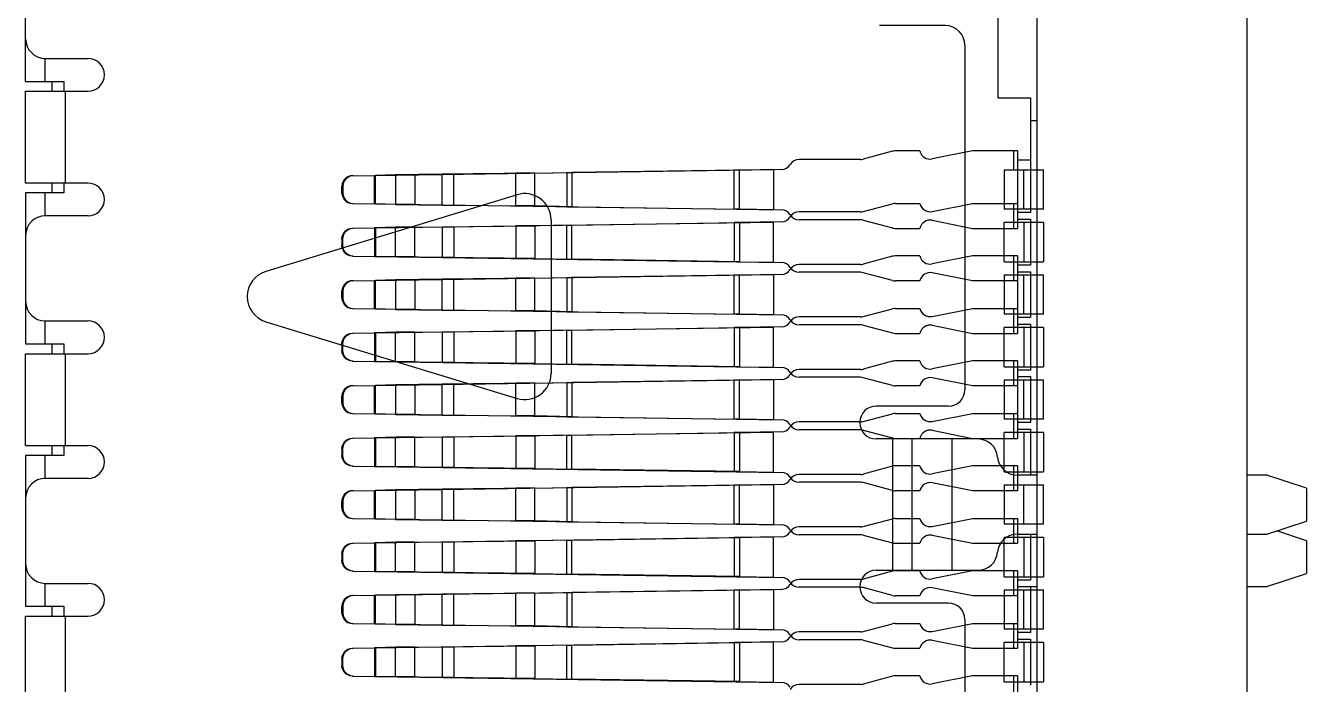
# Model space of a CAD drawing. Header units: millimetres. Extents: x 0 to 841, y 0 to 594.
# Drawn here: x 467.44 to 477.19, y 352.16 to 357.18 of the extents above; entities that cross this region are included whole.
import ezdxf

# ---------------------------------------------------------------- set-up
doc = ezdxf.new("R2010")
doc.units = ezdxf.units.MM
doc.header["$LTSCALE"] = 46.255
for name, color, linetype in [('ASSEM_MEM', 7, 'CONTINUOUS'), ('CONTACT-20-41021-30-TM981_4', 7, 'CONTINUOUS'), ('CONTACT-20-41021-30-TM981_4_1', 7, 'CONTINUOUS'), ('CONTACT-20-41021-30-TM981_4_10', 7, 'CONTINUOUS'), ('CONTACT-20-41021-30-TM981_4_11', 7, 'CONTINUOUS'), ('CONTACT-20-41021-30-TM981_4_12', 7, 'CONTINUOUS'), ('CONTACT-20-41021-30-TM981_4_13', 7, 'CONTINUOUS'), ('CONTACT-20-41021-30-TM981_4_14', 7, 'CONTINUOUS'), ('CONTACT-20-41021-30-TM981_4_15', 7, 'CONTINUOUS'), ('CONTACT-20-41021-30-TM981_4_2', 7, 'CONTINUOUS'), ('CONTACT-20-41021-30-TM981_4_3', 7, 'CONTINUOUS'), ('CONTACT-20-41021-30-TM981_4_4', 7, 'CONTINUOUS')]:
    doc.layers.add(name, color=color, linetype=linetype)

msp = doc.modelspace()

# ---------------------------------------------------------------- linework, layer by layer
at = {"layer": 'ASSEM_MEM', "color": 7, "linetype": 'CONTINUOUS'}
for p, q in [((475.144, 313.6403), (475.144, 483.6403)), ((476.744, 313.6403), (476.744, 483.6403)), ((467.444, 356.7553), (467.444, 358.6303)), ((474.844, 357.2803), (474.844, 356.6303)), ((474.444, 357.1803), (473.944, 357.1803)), ((474.594, 357.0303), (474.594, 354.4053)), ((467.594, 356.9303), (467.919, 356.9303)), ((467.594, 356.7553), (467.594, 356.9303)), ((467.444, 356.7553), (467.734, 356.7553)), ((467.644, 356.7553), (467.644, 356.6775)), ((467.734, 356.7553), (467.734, 356.6803)), ((467.444, 356.6803), (467.919, 356.6803)), ((467.444, 355.9803), (467.444, 356.6803)), ((467.744, 356.6803), (467.744, 355.9803)), ((474.844, 356.6303), (475.094, 356.6303)), ((475.094, 356.6303), (475.094, 355.7553)), ((475.144, 356.4553), (475.094, 356.4553)), ((475.094, 356.1553), (474.994, 356.1553)), ((474.994, 356.1553), (474.994, 355.7053)), ((467.919, 355.9803), (467.444, 355.9803)), ((467.644, 355.9831), (467.644, 355.9053)), ((467.734, 355.9803), (467.734, 355.9053)), ((467.734, 355.9053), (467.444, 355.9053)), ((467.444, 355.9053), (467.444, 354.7553)), ((467.594, 355.7303), (467.594, 355.9053)), ((471.1855, 355.8913), (469.273, 355.3066)), ((467.919, 355.7303), (467.594, 355.7303)), ((471.444, 355.7001), (471.444, 354.5306)), ((475.094, 355.7553), (474.994, 355.7553)), ((474.994, 355.7053), (475.094, 355.7053)), ((475.094, 355.7053), (475.094, 355.3553)), ((475.094, 355.3553), (474.994, 355.3553)), ((474.994, 355.3553), (474.994, 354.9053)), ((474.994, 355.3053), (475.094, 355.3053)), ((475.094, 355.3053), (475.094, 354.9553)), ((467.594, 354.9303), (467.919, 354.9303)), ((467.594, 354.7553), (467.594, 354.9303)), ((469.273, 354.9241), (471.1855, 354.3394)), ((475.094, 354.9553), (474.994, 354.9553)), ((474.994, 354.9053), (475.094, 354.9053)), ((475.094, 354.9053), (475.094, 354.5553)), ((467.444, 354.7553), (467.734, 354.7553)), ((467.644, 354.7553), (467.644, 354.6775)), ((467.734, 354.7553), (467.734, 354.6803)), ((467.444, 354.6803), (467.919, 354.6803)), ((467.444, 353.9803), (467.444, 354.6803)), ((467.744, 354.6803), (467.744, 353.9803)), ((475.094, 354.5553), (474.994, 354.5553)), ((474.994, 354.5553), (474.994, 354.1053)), ((474.994, 354.5053), (475.094, 354.5053)), ((475.094, 354.5053), (475.094, 354.1553)), ((474.469, 354.2803), (473.919, 354.2803)), ((475.094, 354.1553), (474.994, 354.1553)), ((474.694, 354.0303), (473.919, 354.0303)), ((474.044, 354.0303), (474.044, 353.0303)), ((474.194, 353.0303), (474.194, 354.0303)), ((474.494, 354.0303), (474.494, 353.0303)), ((474.994, 354.1053), (475.094, 354.1053)), ((475.094, 354.1053), (475.094, 353.7553)), ((467.444, 353.9803), (467.919, 353.9803)), ((467.644, 353.9831), (467.644, 353.9053)), ((467.734, 353.9803), (467.734, 353.9053)), ((467.734, 353.9053), (467.444, 353.9053)), ((467.444, 353.9053), (467.444, 352.7553)), ((467.594, 353.7303), (467.594, 353.9053)), ((467.919, 353.7303), (467.594, 353.7303)), ((475.144, 353.7553), (474.9929, 353.7553)), ((476.894, 353.7553), (476.744, 353.7553)), ((477.194, 353.6553), (476.894, 353.7553)), ((477.194, 353.6553), (477.194, 353.4053)), ((476.894, 353.3053), (477.194, 353.4053)), ((474.9929, 353.3053), (475.144, 353.3053)), ((475.094, 353.3053), (475.094, 352.9553)), ((476.744, 353.3053), (476.894, 353.3053)), ((477.194, 353.2553), (476.969, 353.3303)), ((477.194, 353.2553), (477.194, 353.0053)), ((473.919, 353.0303), (474.694, 353.0303)), ((475.094, 352.9553), (474.994, 352.9553)), ((474.994, 352.9553), (474.994, 352.5053)), ((476.894, 352.9053), (477.194, 353.0053)), ((467.594, 352.9303), (467.919, 352.9303)), ((467.594, 352.7553), (467.594, 352.9303)), ((474.994, 352.9053), (475.144, 352.9053)), ((475.094, 352.9053), (475.094, 352.5553)), ((476.744, 352.9053), (476.894, 352.9053)), ((467.444, 352.7553), (467.734, 352.7553)), ((467.644, 352.7553), (467.644, 352.6775)), ((467.734, 352.7553), (467.734, 352.6803)), ((474.469, 352.7803), (473.919, 352.7803)), ((467.444, 352.6803), (467.919, 352.6803)), ((467.444, 351.9803), (467.444, 352.6803)), ((467.744, 352.6803), (467.744, 351.9803)), ((474.594, 352.6553), (474.594, 352.0053)), ((475.094, 352.5553), (474.994, 352.5553)), ((474.994, 352.5053), (475.094, 352.5053)), ((475.094, 352.5053), (475.094, 352.1553))]:
    msp.add_line(p, q, dxfattribs=at)
for centre, radius, start, end in [((474.444, 357.0303), 0.15, 0, 90), ((467.594, 357.0803), 0.15, 180, 270), ((467.919, 356.8053), 0.125, 270, 90), ((467.919, 355.8553), 0.125, 270, 90), ((471.244, 355.7001), 0.2, 0, 107), ((467.594, 355.5803), 0.15, 90, 180), ((469.3315, 355.1153), 0.2, 107, 253), ((467.594, 355.0803), 0.15, 180, 270), ((467.919, 354.8053), 0.125, 270, 90), ((471.244, 354.5306), 0.2, 253, 360), ((474.469, 354.4053), 0.125, 270, 360), ((473.919, 354.1553), 0.125, 90, 270), ((474.694, 353.8803), 0.15, 4.78019, 90), ((467.919, 353.8553), 0.125, 270, 90), ((474.9929, 353.9053), 0.15, 184.78019, 270), ((467.594, 353.5803), 0.15, 90, 180), ((474.9929, 353.1553), 0.15, 90, 175.21981), ((474.694, 353.1803), 0.15, 270, 355.21981), ((467.594, 353.0803), 0.15, 180, 270), ((473.919, 352.9053), 0.125, 90, 270), ((467.919, 352.8053), 0.125, 270, 90), ((474.469, 352.6553), 0.125, 0, 90)]:
    msp.add_arc(centre, radius, start, end, dxfattribs=at)
at = {"layer": 'CONTACT-20-41021-30-TM981_4', "color": 7, "linetype": 'CONTINUOUS'}
for p, q in [((473.82, 355.7631), (474.0423, 355.8226)), ((474.063, 355.8253), (474.2525, 355.8253)), ((474.3463, 355.7641), (474.6525, 355.8253)), ((474.6525, 355.8253), (474.994, 355.8253)), ((474.964, 355.8253), (474.964, 355.6803)), ((474.994, 355.8253), (474.994, 355.6803)), ((469.9312, 355.6366), (473.1374, 355.6836)), ((473.1974, 355.6845), (472.8777, 355.6793)), ((473.1374, 355.377), (473.1374, 355.6836)), ((473.7993, 355.7603), (473.3323, 355.7603)), ((475.194, 355.6803), (474.894, 355.6803)), ((474.894, 355.3803), (474.894, 355.6803)), ((475.044, 355.6803), (475.044, 355.3803)), ((475.194, 355.6803), (475.194, 355.3803)), ((469.9312, 355.6366), (469.9382, 355.6366)), ((470.1075, 355.6391), (470.1005, 355.6391)), ((470.1005, 355.6391), (470.1005, 355.4216)), ((470.2605, 355.6436), (470.1075, 355.6391)), ((470.1075, 355.6391), (470.1075, 355.4216)), ((470.2605, 355.6436), (470.6144, 355.6479)), ((470.4066, 355.6436), (470.2605, 355.6436)), ((470.2605, 355.4171), (470.2605, 355.6436)), ((470.4066, 355.4171), (470.4066, 355.6436)), ((470.6144, 355.6479), (471.32, 355.6548)), ((470.6144, 355.6479), (470.7046, 355.6479)), ((470.6144, 355.6479), (470.6144, 355.4127)), ((470.7046, 355.6479), (470.7046, 355.4127)), ((471.32, 355.6548), (471.175, 355.6548)), ((471.175, 355.6548), (471.175, 355.4058)), ((471.6029, 355.6605), (471.32, 355.6548)), ((471.32, 355.6548), (471.32, 355.4058)), ((471.5639, 355.6605), (471.6029, 355.6605)), ((471.5639, 355.4001), (471.5639, 355.6605)), ((471.6029, 355.6605), (472.8777, 355.6793)), ((471.6029, 355.4001), (471.6029, 355.6605)), ((472.8777, 355.6793), (472.8388, 355.6793)), ((472.8388, 355.6793), (472.8388, 355.3814)), ((472.8777, 355.6793), (472.8777, 355.3814)), ((469.8594, 355.5566), (469.8525, 355.5566)), ((469.8525, 355.5566), (469.8525, 355.5041)), ((469.8525, 355.5041), (469.8594, 355.5041)), ((469.8594, 355.5041), (469.8594, 355.5566)), ((469.9382, 355.4241), (469.9312, 355.4241)), ((469.9312, 355.4241), (473.1974, 355.3761)), ((470.1005, 355.4216), (470.1075, 355.4216)), ((470.2605, 355.4171), (470.1075, 355.4216)), ((470.4066, 355.4171), (470.2605, 355.4171)), ((470.6144, 355.4127), (470.2605, 355.4171)), ((470.7046, 355.4127), (470.6144, 355.4127)), ((471.32, 355.4058), (470.6144, 355.4127)), ((471.32, 355.4058), (471.175, 355.4058)), ((471.32, 355.4058), (471.6029, 355.4001)), ((471.5639, 355.4001), (471.6029, 355.4001)), ((472.8777, 355.3814), (471.6029, 355.4001)), ((472.8777, 355.3814), (472.8388, 355.3814)), ((472.8777, 355.3814), (473.1374, 355.377)), ((473.7993, 355.3003), (473.3323, 355.3003)), ((474.0423, 355.2381), (473.82, 355.2976)), ((474.6524, 355.2353), (474.3463, 355.2966)), ((474.894, 355.3803), (475.194, 355.3803)), ((474.964, 355.3803), (474.964, 355.2353)), ((474.994, 355.3803), (474.994, 355.2353)), ((474.2525, 355.2353), (474.063, 355.2353)), ((474.994, 355.2353), (474.6524, 355.2353))]:
    msp.add_line(p, q, dxfattribs=at)
for points in [[(469.8525, 355.5566), (469.8544, 355.574), (469.8602, 355.5909), (469.8696, 355.6061), (469.8819, 355.6186), (469.8969, 355.6282), (469.9136, 355.6343), (469.9312, 355.6366)], [(469.8594, 355.5566), (469.8613, 355.574), (469.8671, 355.5909), (469.8765, 355.6061), (469.8888, 355.6186), (469.9038, 355.6282), (469.9205, 355.6343), (469.9382, 355.6366)], [(469.9312, 355.4241), (469.9138, 355.4263), (469.8971, 355.4323), (469.8821, 355.4419), (469.8697, 355.4544), (469.8603, 355.4696), (469.8544, 355.4864), (469.8525, 355.5041)], [(469.9382, 355.4241), (469.9208, 355.4263), (469.904, 355.4323), (469.889, 355.4419), (469.8767, 355.4544), (469.8672, 355.4696), (469.8614, 355.4864), (469.8594, 355.5041)]]:
    msp.add_lwpolyline(points, dxfattribs=at)
for centre, start, end in [((474.063, 355.7453), 90, 105), ((474.3306, 355.8425), 192.42265, 281.30993), ((473.1963, 355.7645), 270.84121, 328.25208), ((473.3323, 355.6803), 90, 148.25208), ((473.7993, 355.8403), 270, 285), ((473.1963, 355.2961), 31.74792, 89.15879), ((473.3323, 355.3803), 211.74792, 270), ((473.7993, 355.2203), 75, 90), ((474.3306, 355.2181), 78.69007, 167.56882), ((474.063, 355.3153), 255, 270)]:
    msp.add_arc(centre, 0.08, start, end, dxfattribs=at)
at = {"layer": 'CONTACT-20-41021-30-TM981_4_1', "color": 7, "linetype": 'CONTINUOUS'}
for p, q in [((473.82, 354.9631), (474.0423, 355.0226)), ((474.063, 355.0253), (474.2525, 355.0253)), ((474.3463, 354.9641), (474.6525, 355.0253)), ((474.6525, 355.0253), (474.994, 355.0253)), ((474.964, 355.0253), (474.964, 354.8803)), ((474.994, 355.0253), (474.994, 354.8803)), ((473.7993, 354.9603), (473.3323, 354.9603)), ((469.9312, 354.8366), (473.1374, 354.8836)), ((469.9312, 354.8366), (469.9382, 354.8366)), ((470.1075, 354.8391), (470.1005, 354.8391)), ((470.1005, 354.8391), (470.1005, 354.6216)), ((470.2605, 354.8436), (470.1075, 354.8391)), ((470.1075, 354.8391), (470.1075, 354.6216)), ((470.2605, 354.8436), (470.6144, 354.8479)), ((470.4066, 354.8436), (470.2605, 354.8436)), ((470.2605, 354.6171), (470.2605, 354.8436)), ((470.4066, 354.6171), (470.4066, 354.8436)), ((470.6144, 354.8479), (471.32, 354.8548)), ((470.6144, 354.8479), (470.7046, 354.8479)), ((470.6144, 354.8479), (470.6144, 354.6127)), ((470.7046, 354.8479), (470.7046, 354.6127)), ((471.32, 354.8548), (471.175, 354.8548)), ((471.175, 354.8548), (471.175, 354.6058)), ((471.6029, 354.8605), (471.32, 354.8548)), ((471.32, 354.8548), (471.32, 354.6058)), ((471.5639, 354.8605), (471.6029, 354.8605)), ((471.5639, 354.6001), (471.5639, 354.8605)), ((471.6029, 354.8605), (472.8777, 354.8793)), ((471.6029, 354.6001), (471.6029, 354.8605)), ((472.8777, 354.8793), (472.8388, 354.8793)), ((472.8388, 354.8793), (472.8388, 354.5814)), ((473.1974, 354.8845), (472.8777, 354.8793)), ((472.8777, 354.8793), (472.8777, 354.5814)), ((473.1374, 354.577), (473.1374, 354.8836)), ((475.194, 354.8803), (474.894, 354.8803)), ((474.894, 354.5803), (474.894, 354.8803)), ((475.044, 354.8803), (475.044, 354.5803)), ((475.194, 354.8803), (475.194, 354.5803)), ((469.8594, 354.7566), (469.8525, 354.7566)), ((469.8525, 354.7566), (469.8525, 354.7041)), ((469.8594, 354.7041), (469.8594, 354.7566)), ((469.8525, 354.7041), (469.8594, 354.7041)), ((469.9382, 354.6241), (469.9312, 354.6241)), ((469.9312, 354.6241), (473.1974, 354.5761)), ((470.1005, 354.6216), (470.1075, 354.6216)), ((470.2605, 354.6171), (470.1075, 354.6216)), ((470.4066, 354.6171), (470.2605, 354.6171)), ((470.6144, 354.6127), (470.2605, 354.6171)), ((470.7046, 354.6127), (470.6144, 354.6127)), ((471.32, 354.6058), (470.6144, 354.6127)), ((471.32, 354.6058), (471.175, 354.6058)), ((471.32, 354.6058), (471.6029, 354.6001)), ((471.5639, 354.6001), (471.6029, 354.6001)), ((472.8777, 354.5814), (471.6029, 354.6001)), ((472.8777, 354.5814), (472.8388, 354.5814)), ((472.8777, 354.5814), (473.1374, 354.577)), ((474.894, 354.5803), (475.194, 354.5803)), ((474.964, 354.5803), (474.964, 354.4353)), ((474.994, 354.5803), (474.994, 354.4353)), ((473.7993, 354.5003), (473.3323, 354.5003)), ((474.0423, 354.4381), (473.82, 354.4976)), ((474.2525, 354.4353), (474.063, 354.4353)), ((474.6524, 354.4353), (474.3463, 354.4966)), ((474.994, 354.4353), (474.6524, 354.4353))]:
    msp.add_line(p, q, dxfattribs=at)
for points in [[(469.8525, 354.7566), (469.8544, 354.774), (469.8602, 354.7909), (469.8696, 354.8061), (469.8819, 354.8186), (469.8969, 354.8282), (469.9136, 354.8343), (469.9312, 354.8366)], [(469.8594, 354.7566), (469.8613, 354.774), (469.8671, 354.7909), (469.8765, 354.8061), (469.8888, 354.8186), (469.9038, 354.8282), (469.9205, 354.8343), (469.9382, 354.8366)], [(469.9312, 354.6241), (469.9138, 354.6263), (469.8971, 354.6323), (469.8821, 354.6419), (469.8697, 354.6544), (469.8603, 354.6696), (469.8544, 354.6864), (469.8525, 354.7041)], [(469.9382, 354.6241), (469.9208, 354.6263), (469.904, 354.6323), (469.889, 354.6419), (469.8767, 354.6544), (469.8672, 354.6696), (469.8614, 354.6864), (469.8594, 354.7041)]]:
    msp.add_lwpolyline(points, dxfattribs=at)
for centre, start, end in [((474.063, 354.9453), 90, 105), ((474.3306, 355.0425), 192.42265, 281.30993), ((473.1963, 354.9645), 270.84121, 328.25208), ((473.3323, 354.8803), 90, 148.25208), ((473.7993, 355.0403), 270, 285), ((473.1963, 354.4961), 31.74792, 89.15879), ((473.3323, 354.5803), 211.74792, 270), ((473.7993, 354.4203), 75, 90), ((474.063, 354.5153), 255, 270), ((474.3306, 354.4181), 78.69007, 167.56882)]:
    msp.add_arc(centre, 0.08, start, end, dxfattribs=at)
at = {"layer": 'CONTACT-20-41021-30-TM981_4_10', "color": 7, "linetype": 'CONTINUOUS'}
for p, q in [((474.0423, 356.2226), (473.82, 356.1631)), ((474.2525, 356.2253), (474.063, 356.2253)), ((474.6524, 356.2253), (474.3463, 356.1641)), ((474.994, 356.2253), (474.6524, 356.2253)), ((474.964, 356.2253), (474.964, 356.0803)), ((474.994, 356.2253), (474.994, 356.0803)), ((469.9312, 356.0366), (473.1374, 356.0837)), ((472.8777, 356.0793), (471.6029, 356.0606)), ((472.8777, 356.0793), (472.8388, 356.0793)), ((472.8388, 355.7814), (472.8388, 356.0793)), ((473.1974, 356.0845), (472.8777, 356.0793)), ((472.8777, 355.7814), (472.8777, 356.0793)), ((473.1374, 356.0837), (473.1374, 355.777)), ((473.7993, 356.1603), (473.3323, 356.1603)), ((474.894, 356.0803), (475.194, 356.0803)), ((474.894, 356.0803), (474.894, 355.7803)), ((475.044, 355.7803), (475.044, 356.0803)), ((475.194, 355.7803), (475.194, 356.0803)), ((469.9382, 356.0366), (469.9312, 356.0366)), ((470.1005, 356.0391), (470.1075, 356.0391)), ((470.1005, 355.8216), (470.1005, 356.0391)), ((470.2605, 356.0436), (470.1075, 356.0391)), ((470.1075, 355.8216), (470.1075, 356.0391)), ((470.6144, 356.0479), (470.2605, 356.0436)), ((470.4066, 356.0436), (470.2605, 356.0436)), ((470.2605, 356.0436), (470.2605, 355.8171)), ((470.4066, 356.0436), (470.4066, 355.8171)), ((471.32, 356.0548), (470.6144, 356.0479)), ((470.7046, 356.0479), (470.6144, 356.0479)), ((470.6144, 355.8127), (470.6144, 356.0479)), ((470.7046, 355.8127), (470.7046, 356.0479)), ((471.32, 356.0548), (471.175, 356.0548)), ((471.175, 355.8058), (471.175, 356.0548)), ((471.32, 356.0548), (471.6029, 356.0606)), ((471.32, 355.8058), (471.32, 356.0548)), ((471.5639, 356.0606), (471.6029, 356.0606)), ((471.5639, 356.0606), (471.5639, 355.8001)), ((471.6029, 356.0606), (471.6029, 355.8001)), ((469.8525, 355.9566), (469.8594, 355.9566)), ((469.8525, 355.9041), (469.8525, 355.9566)), ((469.8594, 355.9041), (469.8525, 355.9041)), ((469.8594, 355.9566), (469.8594, 355.9041)), ((469.9312, 355.8241), (469.9382, 355.8241)), ((469.9312, 355.8241), (473.1974, 355.7761)), ((470.1075, 355.8216), (470.1005, 355.8216)), ((470.2605, 355.8171), (470.1075, 355.8216)), ((470.4066, 355.8171), (470.2605, 355.8171)), ((470.2605, 355.8171), (470.6144, 355.8127)), ((470.6144, 355.8127), (470.7046, 355.8127)), ((470.6144, 355.8127), (471.32, 355.8058)), ((471.32, 355.8058), (471.175, 355.8058)), ((471.6029, 355.8001), (471.32, 355.8058)), ((471.5639, 355.8001), (471.6029, 355.8001)), ((471.6029, 355.8001), (472.8777, 355.7814)), ((472.8777, 355.7814), (472.8388, 355.7814)), ((473.1374, 355.777), (472.8777, 355.7814)), ((475.194, 355.7803), (474.894, 355.7803)), ((474.964, 355.7803), (474.964, 355.6353)), ((474.994, 355.7803), (474.994, 355.6353)), ((473.7993, 355.7003), (473.3323, 355.7003)), ((473.82, 355.6976), (474.0423, 355.6381)), ((474.3463, 355.6966), (474.6525, 355.6353)), ((474.063, 355.6353), (474.2525, 355.6353)), ((474.6525, 355.6353), (474.994, 355.6353))]:
    msp.add_line(p, q, dxfattribs=at)
for points in [[(469.9312, 356.0366), (469.9138, 356.0344), (469.8971, 356.0284), (469.8821, 356.0187), (469.8697, 356.0062), (469.8603, 355.9911), (469.8544, 355.9743), (469.8525, 355.9566)], [(469.9382, 356.0366), (469.9208, 356.0344), (469.904, 356.0284), (469.889, 356.0187), (469.8767, 356.0062), (469.8672, 355.9911), (469.8614, 355.9743), (469.8594, 355.9566)], [(469.8525, 355.9041), (469.8544, 355.8866), (469.8602, 355.8698), (469.8696, 355.8546), (469.8819, 355.8421), (469.8969, 355.8324), (469.9136, 355.8263), (469.9312, 355.8241)], [(469.8594, 355.9041), (469.8613, 355.8866), (469.8671, 355.8698), (469.8765, 355.8546), (469.8888, 355.8421), (469.9038, 355.8324), (469.9205, 355.8263), (469.9382, 355.8241)]]:
    msp.add_lwpolyline(points, dxfattribs=at)
for centre, start, end in [((474.063, 356.1453), 90, 105), ((474.3306, 356.2426), 192.43118, 281.30993), ((473.1963, 356.1645), 270.84121, 328.25208), ((473.3323, 356.0803), 90, 148.25208), ((473.7993, 356.2403), 270, 285), ((473.1963, 355.6962), 31.74792, 89.15879), ((473.3323, 355.7803), 211.74792, 270), ((473.7993, 355.6203), 75, 90), ((474.3306, 355.6181), 78.69007, 167.57735), ((474.063, 355.7153), 255, 270)]:
    msp.add_arc(centre, 0.08, start, end, dxfattribs=at)
at = {"layer": 'CONTACT-20-41021-30-TM981_4_11', "color": 7, "linetype": 'CONTINUOUS'}
for p, q in [((474.0423, 355.4226), (473.82, 355.3631)), ((474.2525, 355.4253), (474.063, 355.4253)), ((474.6524, 355.4253), (474.3463, 355.3641)), ((474.994, 355.4253), (474.6524, 355.4253)), ((474.964, 355.4253), (474.964, 355.2803)), ((474.994, 355.4253), (474.994, 355.2803)), ((473.7993, 355.3603), (473.3323, 355.3603)), ((469.9312, 355.2366), (473.1374, 355.2837)), ((469.9382, 355.2366), (469.9312, 355.2366)), ((470.1005, 355.2391), (470.1075, 355.2391)), ((470.1005, 355.0216), (470.1005, 355.2391)), ((470.2605, 355.2436), (470.1075, 355.2391)), ((470.1075, 355.0216), (470.1075, 355.2391)), ((470.6144, 355.2479), (470.2605, 355.2436)), ((470.4066, 355.2436), (470.2605, 355.2436)), ((470.2605, 355.2436), (470.2605, 355.0171)), ((470.4066, 355.2436), (470.4066, 355.0171)), ((471.32, 355.2548), (470.6144, 355.2479)), ((470.7046, 355.2479), (470.6144, 355.2479)), ((470.6144, 355.0127), (470.6144, 355.2479)), ((470.7046, 355.0127), (470.7046, 355.2479)), ((471.32, 355.2548), (471.175, 355.2548)), ((471.175, 355.0058), (471.175, 355.2548)), ((471.32, 355.2548), (471.6029, 355.2606)), ((471.32, 355.0058), (471.32, 355.2548)), ((471.5639, 355.2606), (471.6029, 355.2606)), ((471.5639, 355.2606), (471.5639, 355.0001)), ((472.8777, 355.2793), (471.6029, 355.2606)), ((471.6029, 355.2606), (471.6029, 355.0001)), ((472.8777, 355.2793), (472.8388, 355.2793)), ((472.8388, 354.9814), (472.8388, 355.2793)), ((473.1974, 355.2845), (472.8777, 355.2793)), ((472.8777, 354.9814), (472.8777, 355.2793)), ((473.1374, 355.2837), (473.1374, 354.977)), ((474.894, 355.2803), (475.194, 355.2803)), ((474.894, 355.2803), (474.894, 354.9803)), ((475.044, 354.9803), (475.044, 355.2803)), ((475.194, 354.9803), (475.194, 355.2803)), ((469.8525, 355.1566), (469.8594, 355.1566)), ((469.8525, 355.1041), (469.8525, 355.1566)), ((469.8594, 355.1041), (469.8525, 355.1041)), ((469.8594, 355.1566), (469.8594, 355.1041)), ((469.9312, 355.0241), (469.9382, 355.0241)), ((469.9312, 355.0241), (473.1974, 354.9761)), ((470.1075, 355.0216), (470.1005, 355.0216)), ((470.2605, 355.0171), (470.1075, 355.0216)), ((470.4066, 355.0171), (470.2605, 355.0171)), ((470.2605, 355.0171), (470.6144, 355.0127)), ((470.6144, 355.0127), (470.7046, 355.0127)), ((470.6144, 355.0127), (471.32, 355.0058)), ((471.32, 355.0058), (471.175, 355.0058)), ((471.6029, 355.0001), (471.32, 355.0058)), ((471.5639, 355.0001), (471.6029, 355.0001)), ((471.6029, 355.0001), (472.8777, 354.9814)), ((472.8777, 354.9814), (472.8388, 354.9814)), ((473.1374, 354.977), (472.8777, 354.9814)), ((473.7993, 354.9003), (473.3323, 354.9003)), ((475.194, 354.9803), (474.894, 354.9803)), ((474.964, 354.9803), (474.964, 354.8353)), ((474.994, 354.9803), (474.994, 354.8353)), ((473.82, 354.8976), (474.0423, 354.8381)), ((474.063, 354.8353), (474.2525, 354.8353)), ((474.3463, 354.8966), (474.6525, 354.8353)), ((474.6525, 354.8353), (474.994, 354.8353))]:
    msp.add_line(p, q, dxfattribs=at)
for points in [[(469.9312, 355.2366), (469.9138, 355.2344), (469.8971, 355.2284), (469.8821, 355.2187), (469.8697, 355.2062), (469.8603, 355.1911), (469.8544, 355.1743), (469.8525, 355.1566)], [(469.9382, 355.2366), (469.9208, 355.2344), (469.904, 355.2284), (469.889, 355.2187), (469.8767, 355.2062), (469.8672, 355.1911), (469.8614, 355.1743), (469.8594, 355.1566)], [(469.8525, 355.1041), (469.8544, 355.0866), (469.8602, 355.0698), (469.8696, 355.0546), (469.8819, 355.0421), (469.8969, 355.0324), (469.9136, 355.0263), (469.9312, 355.0241)], [(469.8594, 355.1041), (469.8613, 355.0866), (469.8671, 355.0698), (469.8765, 355.0546), (469.8888, 355.0421), (469.9038, 355.0324), (469.9205, 355.0263), (469.9382, 355.0241)]]:
    msp.add_lwpolyline(points, dxfattribs=at)
for centre, start, end in [((474.063, 355.3453), 90, 105), ((474.3306, 355.4426), 192.43118, 281.30993), ((473.1963, 355.3645), 270.84121, 328.25208), ((473.3323, 355.2803), 90, 148.25208), ((473.7993, 355.4403), 270, 285), ((473.1963, 354.8962), 31.74792, 89.15879), ((473.3323, 354.9803), 211.74792, 270), ((473.7993, 354.8203), 75, 90), ((474.063, 354.9153), 255, 270), ((474.3306, 354.8181), 78.69007, 167.57735)]:
    msp.add_arc(centre, 0.08, start, end, dxfattribs=at)
at = {"layer": 'CONTACT-20-41021-30-TM981_4_12', "color": 7, "linetype": 'CONTINUOUS'}
for p, q in [((474.0423, 354.6226), (473.82, 354.5631)), ((474.2525, 354.6253), (474.063, 354.6253)), ((474.6524, 354.6253), (474.3463, 354.5641)), ((474.994, 354.6253), (474.6524, 354.6253)), ((474.964, 354.6253), (474.964, 354.4803)), ((474.994, 354.6253), (474.994, 354.4803)), ((473.7993, 354.5603), (473.3323, 354.5603)), ((469.9312, 354.4366), (473.1374, 354.4837)), ((469.9382, 354.4366), (469.9312, 354.4366)), ((470.1005, 354.4391), (470.1075, 354.4391)), ((470.1005, 354.2216), (470.1005, 354.4391)), ((470.2605, 354.4436), (470.1075, 354.4391)), ((470.1075, 354.2216), (470.1075, 354.4391)), ((470.6144, 354.4479), (470.2605, 354.4436)), ((470.4066, 354.4436), (470.2605, 354.4436)), ((470.2605, 354.4436), (470.2605, 354.2171)), ((470.4066, 354.4436), (470.4066, 354.2171)), ((471.32, 354.4548), (470.6144, 354.4479)), ((470.7046, 354.4479), (470.6144, 354.4479)), ((470.6144, 354.2127), (470.6144, 354.4479)), ((470.7046, 354.2127), (470.7046, 354.4479)), ((471.32, 354.4548), (471.175, 354.4548)), ((471.175, 354.2058), (471.175, 354.4548)), ((471.32, 354.4548), (471.6029, 354.4606)), ((471.32, 354.2058), (471.32, 354.4548)), ((471.5639, 354.4606), (471.6029, 354.4606)), ((471.5639, 354.4606), (471.5639, 354.2001)), ((472.8777, 354.4793), (471.6029, 354.4606)), ((471.6029, 354.4606), (471.6029, 354.2001)), ((472.8777, 354.4793), (472.8388, 354.4793)), ((472.8388, 354.1814), (472.8388, 354.4793)), ((473.1974, 354.4845), (472.8777, 354.4793)), ((472.8777, 354.1814), (472.8777, 354.4793)), ((473.1374, 354.4837), (473.1374, 354.177)), ((474.894, 354.4803), (475.194, 354.4803)), ((474.894, 354.4803), (474.894, 354.1803)), ((475.044, 354.1803), (475.044, 354.4803)), ((475.194, 354.1803), (475.194, 354.4803)), ((469.8525, 354.3566), (469.8594, 354.3566)), ((469.8525, 354.3041), (469.8525, 354.3566)), ((469.8594, 354.3566), (469.8594, 354.3041)), ((469.8594, 354.3041), (469.8525, 354.3041)), ((469.9312, 354.2241), (469.9382, 354.2241)), ((469.9312, 354.2241), (473.1974, 354.1761)), ((470.1075, 354.2216), (470.1005, 354.2216)), ((470.2605, 354.2171), (470.1075, 354.2216)), ((470.4066, 354.2171), (470.2605, 354.2171)), ((470.2605, 354.2171), (470.6144, 354.2127)), ((470.6144, 354.2127), (470.7046, 354.2127)), ((470.6144, 354.2127), (471.32, 354.2058)), ((471.32, 354.2058), (471.175, 354.2058)), ((471.6029, 354.2001), (471.32, 354.2058)), ((471.5639, 354.2001), (471.6029, 354.2001)), ((471.6029, 354.2001), (472.8777, 354.1814)), ((472.8777, 354.1814), (472.8388, 354.1814)), ((473.1374, 354.177), (472.8777, 354.1814)), ((475.194, 354.1803), (474.894, 354.1803)), ((474.964, 354.1803), (474.964, 354.0353)), ((474.994, 354.1803), (474.994, 354.0353)), ((473.7993, 354.1003), (473.3323, 354.1003)), ((473.82, 354.0976), (474.0423, 354.0381)), ((474.063, 354.0353), (474.2525, 354.0353)), ((474.3463, 354.0966), (474.6525, 354.0353)), ((474.6525, 354.0353), (474.994, 354.0353))]:
    msp.add_line(p, q, dxfattribs=at)
for points in [[(469.9312, 354.4366), (469.9138, 354.4344), (469.8971, 354.4284), (469.8821, 354.4187), (469.8697, 354.4062), (469.8603, 354.3911), (469.8544, 354.3743), (469.8525, 354.3566)], [(469.9382, 354.4366), (469.9208, 354.4344), (469.904, 354.4284), (469.889, 354.4187), (469.8767, 354.4062), (469.8672, 354.3911), (469.8614, 354.3743), (469.8594, 354.3566)], [(469.8525, 354.3041), (469.8544, 354.2866), (469.8602, 354.2698), (469.8696, 354.2546), (469.8819, 354.2421), (469.8969, 354.2324), (469.9136, 354.2263), (469.9312, 354.2241)], [(469.8594, 354.3041), (469.8613, 354.2866), (469.8671, 354.2698), (469.8765, 354.2546), (469.8888, 354.2421), (469.9038, 354.2324), (469.9205, 354.2263), (469.9382, 354.2241)]]:
    msp.add_lwpolyline(points, dxfattribs=at)
for centre, start, end in [((474.063, 354.5453), 90, 105), ((474.3306, 354.6426), 192.43118, 281.30993), ((473.1963, 354.5645), 270.84121, 328.25208), ((473.3323, 354.4803), 90, 148.25208), ((473.7993, 354.6403), 270, 285), ((473.1963, 354.0962), 31.74792, 89.15879), ((473.3323, 354.1803), 211.74792, 270), ((473.7993, 354.0203), 75, 90), ((474.063, 354.1153), 255, 270), ((474.3306, 354.0181), 78.69007, 167.57735)]:
    msp.add_arc(centre, 0.08, start, end, dxfattribs=at)
at = {"layer": 'CONTACT-20-41021-30-TM981_4_13', "color": 7, "linetype": 'CONTINUOUS'}
for p, q in [((473.7993, 353.7603), (473.3323, 353.7603)), ((474.0423, 353.8226), (473.82, 353.7631)), ((474.2525, 353.8253), (474.063, 353.8253)), ((474.6524, 353.8253), (474.3463, 353.7641)), ((474.994, 353.8253), (474.6524, 353.8253)), ((474.964, 353.8253), (474.964, 353.6803)), ((474.994, 353.8253), (474.994, 353.6803)), ((469.9312, 353.6366), (473.1374, 353.6837)), ((469.9382, 353.6366), (469.9312, 353.6366)), ((470.1005, 353.6391), (470.1075, 353.6391)), ((470.1005, 353.4216), (470.1005, 353.6391)), ((470.2605, 353.6436), (470.1075, 353.6391)), ((470.1075, 353.4216), (470.1075, 353.6391)), ((470.6144, 353.6479), (470.2605, 353.6436)), ((470.4066, 353.6436), (470.2605, 353.6436)), ((470.2605, 353.6436), (470.2605, 353.4171)), ((470.4066, 353.6436), (470.4066, 353.4171)), ((471.32, 353.6548), (470.6144, 353.6479)), ((470.7046, 353.6479), (470.6144, 353.6479)), ((470.6144, 353.4127), (470.6144, 353.6479)), ((470.7046, 353.4127), (470.7046, 353.6479)), ((471.32, 353.6548), (471.175, 353.6548)), ((471.175, 353.4058), (471.175, 353.6548)), ((471.32, 353.6548), (471.6029, 353.6606)), ((471.32, 353.4058), (471.32, 353.6548)), ((471.5639, 353.6606), (471.6029, 353.6606)), ((471.5639, 353.6606), (471.5639, 353.4001)), ((472.8777, 353.6793), (471.6029, 353.6606)), ((471.6029, 353.6606), (471.6029, 353.4001)), ((472.8777, 353.6793), (472.8388, 353.6793)), ((472.8388, 353.3814), (472.8388, 353.6793)), ((473.1974, 353.6845), (472.8777, 353.6793)), ((472.8777, 353.3814), (472.8777, 353.6793)), ((473.1374, 353.6837), (473.1374, 353.377)), ((474.894, 353.6803), (475.194, 353.6803)), ((474.894, 353.6803), (474.894, 353.3803)), ((475.044, 353.3803), (475.044, 353.6803)), ((475.194, 353.3803), (475.194, 353.6803)), ((469.8525, 353.5566), (469.8594, 353.5566)), ((469.8525, 353.5041), (469.8525, 353.5566)), ((469.8594, 353.5566), (469.8594, 353.5041)), ((469.8594, 353.5041), (469.8525, 353.5041)), ((469.9312, 353.4241), (469.9382, 353.4241)), ((469.9312, 353.4241), (473.1974, 353.3761)), ((470.1075, 353.4216), (470.1005, 353.4216)), ((470.2605, 353.4171), (470.1075, 353.4216)), ((470.4066, 353.4171), (470.2605, 353.4171)), ((470.2605, 353.4171), (470.6144, 353.4127)), ((470.6144, 353.4127), (470.7046, 353.4127)), ((470.6144, 353.4127), (471.32, 353.4058)), ((471.32, 353.4058), (471.175, 353.4058)), ((471.6029, 353.4001), (471.32, 353.4058)), ((471.5639, 353.4001), (471.6029, 353.4001)), ((471.6029, 353.4001), (472.8777, 353.3814)), ((472.8777, 353.3814), (472.8388, 353.3814)), ((473.1374, 353.377), (472.8777, 353.3814)), ((475.194, 353.3803), (474.894, 353.3803)), ((474.964, 353.3803), (474.964, 353.2353)), ((474.994, 353.3803), (474.994, 353.2353)), ((473.7993, 353.3003), (473.3323, 353.3003)), ((473.82, 353.2976), (474.0423, 353.2381)), ((474.3463, 353.2966), (474.6525, 353.2353)), ((474.063, 353.2353), (474.2525, 353.2353)), ((474.6525, 353.2353), (474.994, 353.2353))]:
    msp.add_line(p, q, dxfattribs=at)
for points in [[(469.9312, 353.6366), (469.9138, 353.6344), (469.8971, 353.6284), (469.8821, 353.6187), (469.8697, 353.6062), (469.8603, 353.5911), (469.8544, 353.5743), (469.8525, 353.5566)], [(469.9382, 353.6366), (469.9208, 353.6344), (469.904, 353.6284), (469.889, 353.6187), (469.8767, 353.6062), (469.8672, 353.5911), (469.8614, 353.5743), (469.8594, 353.5566)], [(469.8525, 353.5041), (469.8544, 353.4866), (469.8602, 353.4698), (469.8696, 353.4546), (469.8819, 353.4421), (469.8969, 353.4324), (469.9136, 353.4263), (469.9312, 353.4241)], [(469.8594, 353.5041), (469.8613, 353.4866), (469.8671, 353.4698), (469.8765, 353.4546), (469.8888, 353.4421), (469.9038, 353.4324), (469.9205, 353.4263), (469.9382, 353.4241)]]:
    msp.add_lwpolyline(points, dxfattribs=at)
for centre, start, end in [((473.3323, 353.6803), 90, 148.25208), ((473.7993, 353.8403), 270, 285), ((474.063, 353.7453), 90, 105), ((474.3306, 353.8426), 192.43118, 281.30993), ((473.1963, 353.7645), 270.84121, 328.25208), ((473.1963, 353.2962), 31.74792, 89.15879), ((473.3323, 353.3803), 211.74792, 270), ((473.7993, 353.2203), 75, 90), ((474.3306, 353.2181), 78.69007, 167.57735), ((474.063, 353.3153), 255, 270)]:
    msp.add_arc(centre, 0.08, start, end, dxfattribs=at)
at = {"layer": 'CONTACT-20-41021-30-TM981_4_14', "color": 7, "linetype": 'CONTINUOUS'}
for p, q in [((473.7993, 352.9603), (473.3323, 352.9603)), ((474.0423, 353.0226), (473.82, 352.9631)), ((474.2525, 353.0253), (474.063, 353.0253)), ((474.6524, 353.0253), (474.3463, 352.9641)), ((474.994, 353.0253), (474.6524, 353.0253)), ((474.964, 353.0253), (474.964, 352.8803)), ((474.994, 353.0253), (474.994, 352.8803)), ((469.9312, 352.8366), (473.1374, 352.8837)), ((471.32, 352.8548), (470.6144, 352.8479)), ((471.32, 352.8548), (471.175, 352.8548)), ((471.175, 352.6058), (471.175, 352.8548)), ((471.32, 352.8548), (471.6029, 352.8606)), ((471.32, 352.6058), (471.32, 352.8548)), ((471.5639, 352.8606), (471.6029, 352.8606)), ((471.5639, 352.8606), (471.5639, 352.6001)), ((472.8777, 352.8793), (471.6029, 352.8606)), ((471.6029, 352.8606), (471.6029, 352.6001)), ((472.8777, 352.8793), (472.8388, 352.8793)), ((472.8388, 352.5814), (472.8388, 352.8793)), ((473.1974, 352.8845), (472.8777, 352.8793)), ((472.8777, 352.5814), (472.8777, 352.8793)), ((473.1374, 352.8837), (473.1374, 352.577)), ((474.894, 352.8803), (475.194, 352.8803)), ((474.894, 352.8803), (474.894, 352.5803)), ((475.044, 352.5803), (475.044, 352.8803)), ((475.194, 352.5803), (475.194, 352.8803)), ((469.8525, 352.7566), (469.8594, 352.7566)), ((469.8525, 352.7041), (469.8525, 352.7566)), ((469.8594, 352.7566), (469.8594, 352.7041)), ((469.9382, 352.8366), (469.9312, 352.8366)), ((470.1005, 352.8391), (470.1075, 352.8391)), ((470.1005, 352.6216), (470.1005, 352.8391)), ((470.2605, 352.8436), (470.1075, 352.8391)), ((470.1075, 352.6216), (470.1075, 352.8391)), ((470.6144, 352.8479), (470.2605, 352.8436)), ((470.4066, 352.8436), (470.2605, 352.8436)), ((470.2605, 352.8436), (470.2605, 352.6171)), ((470.4066, 352.8436), (470.4066, 352.6171)), ((470.7046, 352.8479), (470.6144, 352.8479)), ((470.6144, 352.6127), (470.6144, 352.8479)), ((470.7046, 352.6127), (470.7046, 352.8479)), ((469.8594, 352.7041), (469.8525, 352.7041)), ((469.9312, 352.6241), (469.9382, 352.6241)), ((469.9312, 352.6241), (473.1974, 352.5761)), ((470.1075, 352.6216), (470.1005, 352.6216)), ((470.2605, 352.6171), (470.1075, 352.6216)), ((470.4066, 352.6171), (470.2605, 352.6171)), ((470.2605, 352.6171), (470.6144, 352.6127)), ((470.6144, 352.6127), (470.7046, 352.6127)), ((470.6144, 352.6127), (471.32, 352.6058)), ((471.32, 352.6058), (471.175, 352.6058)), ((471.6029, 352.6001), (471.32, 352.6058)), ((471.5639, 352.6001), (471.6029, 352.6001)), ((471.6029, 352.6001), (472.8777, 352.5814)), ((472.8777, 352.5814), (472.8388, 352.5814)), ((473.1374, 352.577), (472.8777, 352.5814)), ((475.194, 352.5803), (474.894, 352.5803)), ((474.964, 352.5803), (474.964, 352.4353)), ((474.994, 352.5803), (474.994, 352.4353)), ((473.7993, 352.5003), (473.3323, 352.5003)), ((473.82, 352.4976), (474.0423, 352.4381)), ((474.3463, 352.4966), (474.6525, 352.4353)), ((474.063, 352.4353), (474.2525, 352.4353)), ((474.6525, 352.4353), (474.994, 352.4353))]:
    msp.add_line(p, q, dxfattribs=at)
for points in [[(469.9312, 352.8366), (469.9138, 352.8344), (469.8971, 352.8284), (469.8821, 352.8187), (469.8697, 352.8062), (469.8603, 352.7911), (469.8544, 352.7743), (469.8525, 352.7566)], [(469.9382, 352.8366), (469.9208, 352.8344), (469.904, 352.8284), (469.889, 352.8187), (469.8767, 352.8062), (469.8672, 352.7911), (469.8614, 352.7743), (469.8594, 352.7566)], [(469.8525, 352.7041), (469.8544, 352.6866), (469.8602, 352.6698), (469.8696, 352.6546), (469.8819, 352.6421), (469.8969, 352.6324), (469.9136, 352.6263), (469.9312, 352.6241)], [(469.8594, 352.7041), (469.8613, 352.6866), (469.8671, 352.6698), (469.8765, 352.6546), (469.8888, 352.6421), (469.9038, 352.6324), (469.9205, 352.6263), (469.9382, 352.6241)]]:
    msp.add_lwpolyline(points, dxfattribs=at)
for centre, start, end in [((473.3323, 352.8803), 90, 148.25208), ((473.7993, 353.0403), 270, 285), ((474.063, 352.9453), 90, 105), ((474.3306, 353.0426), 192.43118, 281.30993), ((473.1963, 352.9645), 270.84121, 328.25208), ((473.1963, 352.4962), 31.74792, 89.15879), ((473.3323, 352.5803), 211.74792, 270), ((473.7993, 352.4203), 75, 90), ((474.3306, 352.4181), 78.69007, 167.57735), ((474.063, 352.5153), 255, 270)]:
    msp.add_arc(centre, 0.08, start, end, dxfattribs=at)
at = {"layer": 'CONTACT-20-41021-30-TM981_4_15', "color": 7, "linetype": 'CONTINUOUS'}
for p, q in [((474.0423, 352.2226), (473.82, 352.1631)), ((474.2525, 352.2253), (474.063, 352.2253)), ((474.6524, 352.2253), (474.3463, 352.1641)), ((474.994, 352.2253), (474.6524, 352.2253)), ((474.964, 352.2253), (474.964, 352.0803)), ((474.994, 352.2253), (474.994, 352.0803)), ((473.7993, 352.1603), (473.3323, 352.1603))]:
    msp.add_line(p, q, dxfattribs=at)
for centre, start, end in [((474.063, 352.1453), 90, 105), ((474.3306, 352.2426), 192.43118, 281.30993), ((473.3323, 352.0803), 90, 148.25208), ((473.7993, 352.2403), 270, 285)]:
    msp.add_arc(centre, 0.08, start, end, dxfattribs=at)
at = {"layer": 'CONTACT-20-41021-30-TM981_4_2', "color": 7, "linetype": 'CONTINUOUS'}
for p, q in [((473.82, 354.1631), (474.0423, 354.2226)), ((474.063, 354.2253), (474.2525, 354.2253)), ((474.3463, 354.1641), (474.6525, 354.2253)), ((474.6525, 354.2253), (474.994, 354.2253)), ((474.964, 354.2253), (474.964, 354.0803)), ((474.994, 354.2253), (474.994, 354.0803)), ((473.7993, 354.1603), (473.3323, 354.1603)), ((469.9312, 354.0366), (473.1374, 354.0836)), ((469.9312, 354.0366), (469.9382, 354.0366)), ((470.1075, 354.0391), (470.1005, 354.0391)), ((470.1005, 354.0391), (470.1005, 353.8216)), ((470.2605, 354.0436), (470.1075, 354.0391)), ((470.1075, 354.0391), (470.1075, 353.8216)), ((470.2605, 354.0436), (470.6144, 354.0479)), ((470.4066, 354.0436), (470.2605, 354.0436)), ((470.2605, 353.8171), (470.2605, 354.0436)), ((470.4066, 353.8171), (470.4066, 354.0436)), ((470.6144, 354.0479), (471.32, 354.0548)), ((470.6144, 354.0479), (470.7046, 354.0479)), ((470.6144, 354.0479), (470.6144, 353.8127)), ((470.7046, 354.0479), (470.7046, 353.8127)), ((471.32, 354.0548), (471.175, 354.0548)), ((471.175, 354.0548), (471.175, 353.8058)), ((471.6029, 354.0605), (471.32, 354.0548)), ((471.32, 354.0548), (471.32, 353.8058)), ((471.5639, 354.0605), (471.6029, 354.0605)), ((471.5639, 353.8001), (471.5639, 354.0605)), ((471.6029, 354.0605), (472.8777, 354.0793)), ((471.6029, 353.8001), (471.6029, 354.0605)), ((472.8777, 354.0793), (472.8388, 354.0793)), ((472.8388, 354.0793), (472.8388, 353.7814)), ((473.1974, 354.0845), (472.8777, 354.0793)), ((472.8777, 354.0793), (472.8777, 353.7814)), ((473.1374, 353.777), (473.1374, 354.0836)), ((475.194, 354.0803), (474.894, 354.0803)), ((474.894, 353.7803), (474.894, 354.0803)), ((475.044, 354.0803), (475.044, 353.7803)), ((475.194, 354.0803), (475.194, 353.7803)), ((469.8594, 353.9566), (469.8525, 353.9566)), ((469.8525, 353.9566), (469.8525, 353.9041)), ((469.8594, 353.9041), (469.8594, 353.9566)), ((469.8525, 353.9041), (469.8594, 353.9041)), ((469.9382, 353.8241), (469.9312, 353.8241)), ((469.9312, 353.8241), (473.1974, 353.7761)), ((470.1005, 353.8216), (470.1075, 353.8216)), ((470.2605, 353.8171), (470.1075, 353.8216)), ((470.4066, 353.8171), (470.2605, 353.8171)), ((470.6144, 353.8127), (470.2605, 353.8171)), ((470.7046, 353.8127), (470.6144, 353.8127)), ((471.32, 353.8058), (470.6144, 353.8127)), ((471.32, 353.8058), (471.175, 353.8058)), ((471.32, 353.8058), (471.6029, 353.8001)), ((471.5639, 353.8001), (471.6029, 353.8001)), ((472.8777, 353.7814), (471.6029, 353.8001)), ((472.8777, 353.7814), (472.8388, 353.7814)), ((472.8777, 353.7814), (473.1374, 353.777)), ((474.894, 353.7803), (475.194, 353.7803)), ((474.964, 353.7803), (474.964, 353.6353)), ((474.994, 353.7803), (474.994, 353.6353)), ((473.7993, 353.7003), (473.3323, 353.7003)), ((474.0423, 353.6381), (473.82, 353.6976)), ((474.2525, 353.6353), (474.063, 353.6353)), ((474.6524, 353.6353), (474.3463, 353.6966)), ((474.994, 353.6353), (474.6524, 353.6353))]:
    msp.add_line(p, q, dxfattribs=at)
for points in [[(469.8525, 353.9566), (469.8544, 353.974), (469.8602, 353.9909), (469.8696, 354.0061), (469.8819, 354.0186), (469.8969, 354.0282), (469.9136, 354.0343), (469.9312, 354.0366)], [(469.8594, 353.9566), (469.8613, 353.974), (469.8671, 353.9909), (469.8765, 354.0061), (469.8888, 354.0186), (469.9038, 354.0282), (469.9205, 354.0343), (469.9382, 354.0366)], [(469.9312, 353.8241), (469.9138, 353.8263), (469.8971, 353.8323), (469.8821, 353.8419), (469.8697, 353.8544), (469.8603, 353.8696), (469.8544, 353.8864), (469.8525, 353.9041)], [(469.9382, 353.8241), (469.9208, 353.8263), (469.904, 353.8323), (469.889, 353.8419), (469.8767, 353.8544), (469.8672, 353.8696), (469.8614, 353.8864), (469.8594, 353.9041)]]:
    msp.add_lwpolyline(points, dxfattribs=at)
for centre, start, end in [((474.063, 354.1453), 90, 105), ((474.3306, 354.2425), 192.42265, 281.30993), ((473.1963, 354.1645), 270.84121, 328.25208), ((473.3323, 354.0803), 90, 148.25208), ((473.7993, 354.2403), 270, 285), ((473.1963, 353.6961), 31.74792, 89.15879), ((473.3323, 353.7803), 211.74792, 270), ((473.7993, 353.6203), 75, 90), ((474.063, 353.7153), 255, 270), ((474.3306, 353.6181), 78.69007, 167.56882)]:
    msp.add_arc(centre, 0.08, start, end, dxfattribs=at)
at = {"layer": 'CONTACT-20-41021-30-TM981_4_3', "color": 7, "linetype": 'CONTINUOUS'}
for p, q in [((473.7993, 353.3603), (473.3323, 353.3603)), ((473.82, 353.3631), (474.0423, 353.4226)), ((474.063, 353.4253), (474.2525, 353.4253)), ((474.3463, 353.3641), (474.6525, 353.4253)), ((474.6525, 353.4253), (474.994, 353.4253)), ((474.964, 353.4253), (474.964, 353.2803)), ((474.994, 353.4253), (474.994, 353.2803)), ((469.9312, 353.2366), (473.1374, 353.2836)), ((470.2605, 353.2436), (470.1075, 353.2391)), ((470.2605, 353.2436), (470.6144, 353.2479)), ((470.4066, 353.2436), (470.2605, 353.2436)), ((470.2605, 353.0171), (470.2605, 353.2436)), ((470.4066, 353.0171), (470.4066, 353.2436)), ((470.6144, 353.2479), (471.32, 353.2548)), ((470.6144, 353.2479), (470.7046, 353.2479)), ((470.6144, 353.2479), (470.6144, 353.0127)), ((470.7046, 353.2479), (470.7046, 353.0127)), ((471.32, 353.2548), (471.175, 353.2548)), ((471.175, 353.2548), (471.175, 353.0058)), ((471.6029, 353.2605), (471.32, 353.2548)), ((471.32, 353.2548), (471.32, 353.0058)), ((471.5639, 353.2605), (471.6029, 353.2605)), ((471.5639, 353.0001), (471.5639, 353.2605)), ((471.6029, 353.2605), (472.8777, 353.2793)), ((471.6029, 353.0001), (471.6029, 353.2605)), ((472.8777, 353.2793), (472.8388, 353.2793)), ((472.8388, 353.2793), (472.8388, 352.9814)), ((473.1974, 353.2845), (472.8777, 353.2793)), ((472.8777, 353.2793), (472.8777, 352.9814)), ((473.1374, 352.977), (473.1374, 353.2836)), ((475.194, 353.2803), (474.894, 353.2803)), ((474.894, 352.9803), (474.894, 353.2803)), ((475.044, 353.2803), (475.044, 352.9803)), ((475.194, 353.2803), (475.194, 352.9803)), ((469.8594, 353.1566), (469.8525, 353.1566)), ((469.8525, 353.1566), (469.8525, 353.1041)), ((469.8594, 353.1041), (469.8594, 353.1566)), ((469.9312, 353.2366), (469.9382, 353.2366)), ((470.1075, 353.2391), (470.1005, 353.2391)), ((470.1005, 353.2391), (470.1005, 353.0216)), ((470.1075, 353.2391), (470.1075, 353.0216)), ((469.8525, 353.1041), (469.8594, 353.1041)), ((469.9382, 353.0241), (469.9312, 353.0241)), ((469.9312, 353.0241), (473.1974, 352.9761)), ((470.1005, 353.0216), (470.1075, 353.0216)), ((470.2605, 353.0171), (470.1075, 353.0216)), ((470.4066, 353.0171), (470.2605, 353.0171)), ((470.6144, 353.0127), (470.2605, 353.0171)), ((470.7046, 353.0127), (470.6144, 353.0127)), ((471.32, 353.0058), (470.6144, 353.0127)), ((471.32, 353.0058), (471.175, 353.0058)), ((471.32, 353.0058), (471.6029, 353.0001)), ((471.5639, 353.0001), (471.6029, 353.0001)), ((472.8777, 352.9814), (471.6029, 353.0001)), ((472.8777, 352.9814), (472.8388, 352.9814)), ((472.8777, 352.9814), (473.1374, 352.977)), ((474.894, 352.9803), (475.194, 352.9803)), ((474.964, 352.9803), (474.964, 352.8353)), ((474.994, 352.9803), (474.994, 352.8353)), ((473.7993, 352.9003), (473.3323, 352.9003)), ((474.0423, 352.8381), (473.82, 352.8976)), ((474.6524, 352.8353), (474.3463, 352.8966)), ((474.2525, 352.8353), (474.063, 352.8353)), ((474.994, 352.8353), (474.6524, 352.8353))]:
    msp.add_line(p, q, dxfattribs=at)
for points in [[(469.8525, 353.1566), (469.8544, 353.174), (469.8602, 353.1909), (469.8696, 353.2061), (469.8819, 353.2186), (469.8969, 353.2282), (469.9136, 353.2343), (469.9312, 353.2366)], [(469.8594, 353.1566), (469.8613, 353.174), (469.8671, 353.1909), (469.8765, 353.2061), (469.8888, 353.2186), (469.9038, 353.2282), (469.9205, 353.2343), (469.9382, 353.2366)], [(469.9312, 353.0241), (469.9138, 353.0263), (469.8971, 353.0323), (469.8821, 353.0419), (469.8697, 353.0544), (469.8603, 353.0696), (469.8544, 353.0864), (469.8525, 353.1041)], [(469.9382, 353.0241), (469.9208, 353.0263), (469.904, 353.0323), (469.889, 353.0419), (469.8767, 353.0544), (469.8672, 353.0696), (469.8614, 353.0864), (469.8594, 353.1041)]]:
    msp.add_lwpolyline(points, dxfattribs=at)
for centre, start, end in [((473.3323, 353.2803), 90, 148.25208), ((473.7993, 353.4403), 270, 285), ((474.063, 353.3453), 90, 105), ((474.3306, 353.4425), 192.42265, 281.30993), ((473.1963, 353.3645), 270.84121, 328.25208), ((473.1963, 352.8961), 31.74792, 89.15879), ((473.3323, 352.9803), 211.74792, 270), ((473.7993, 352.8203), 75, 90), ((474.3306, 352.8181), 78.69007, 167.56882), ((474.063, 352.9153), 255, 270)]:
    msp.add_arc(centre, 0.08, start, end, dxfattribs=at)
at = {"layer": 'CONTACT-20-41021-30-TM981_4_4', "color": 7, "linetype": 'CONTINUOUS'}
for p, q in [((473.7993, 352.5603), (473.3323, 352.5603)), ((473.82, 352.5631), (474.0423, 352.6226)), ((474.063, 352.6253), (474.2525, 352.6253)), ((474.3463, 352.5641), (474.6525, 352.6253)), ((474.6525, 352.6253), (474.994, 352.6253)), ((474.964, 352.6253), (474.964, 352.4803)), ((474.994, 352.6253), (474.994, 352.4803)), ((469.9312, 352.4366), (473.1374, 352.4836)), ((471.6029, 352.4605), (472.8777, 352.4793)), ((472.8777, 352.4793), (472.8388, 352.4793)), ((472.8388, 352.4793), (472.8388, 352.1814)), ((473.1974, 352.4845), (472.8777, 352.4793)), ((472.8777, 352.4793), (472.8777, 352.1814)), ((473.1374, 352.177), (473.1374, 352.4836)), ((475.194, 352.4803), (474.894, 352.4803)), ((474.894, 352.1803), (474.894, 352.4803)), ((475.044, 352.4803), (475.044, 352.1803)), ((475.194, 352.4803), (475.194, 352.1803)), ((469.9312, 352.4366), (469.9382, 352.4366)), ((470.1075, 352.4391), (470.1005, 352.4391)), ((470.1005, 352.4391), (470.1005, 352.2216)), ((470.2605, 352.4436), (470.1075, 352.4391)), ((470.1075, 352.4391), (470.1075, 352.2216)), ((470.2605, 352.4436), (470.6144, 352.4479)), ((470.4066, 352.4436), (470.2605, 352.4436)), ((470.2605, 352.2171), (470.2605, 352.4436)), ((470.4066, 352.2171), (470.4066, 352.4436)), ((470.6144, 352.4479), (471.32, 352.4548)), ((470.6144, 352.4479), (470.7046, 352.4479)), ((470.6144, 352.4479), (470.6144, 352.2127)), ((470.7046, 352.4479), (470.7046, 352.2127)), ((471.32, 352.4548), (471.175, 352.4548)), ((471.175, 352.4548), (471.175, 352.2058)), ((471.6029, 352.4605), (471.32, 352.4548)), ((471.32, 352.4548), (471.32, 352.2058)), ((471.5639, 352.4605), (471.6029, 352.4605)), ((471.5639, 352.2001), (471.5639, 352.4605)), ((471.6029, 352.2001), (471.6029, 352.4605)), ((469.8594, 352.3566), (469.8525, 352.3566)), ((469.8525, 352.3566), (469.8525, 352.3041)), ((469.8525, 352.3041), (469.8594, 352.3041)), ((469.8594, 352.3041), (469.8594, 352.3566)), ((469.9382, 352.2241), (469.9312, 352.2241)), ((469.9312, 352.2241), (473.1974, 352.1761)), ((470.1005, 352.2216), (470.1075, 352.2216)), ((470.2605, 352.2171), (470.1075, 352.2216)), ((470.4066, 352.2171), (470.2605, 352.2171)), ((470.6144, 352.2127), (470.2605, 352.2171)), ((470.7046, 352.2127), (470.6144, 352.2127)), ((471.32, 352.2058), (470.6144, 352.2127)), ((471.32, 352.2058), (471.175, 352.2058)), ((471.32, 352.2058), (471.6029, 352.2001)), ((471.5639, 352.2001), (471.6029, 352.2001)), ((472.8777, 352.1814), (471.6029, 352.2001)), ((472.8777, 352.1814), (472.8388, 352.1814)), ((472.8777, 352.1814), (473.1374, 352.177)), ((474.894, 352.1803), (475.194, 352.1803)), ((474.964, 352.1803), (474.964, 352.0353)), ((474.994, 352.1803), (474.994, 352.0353))]:
    msp.add_line(p, q, dxfattribs=at)
for points in [[(469.8525, 352.3566), (469.8544, 352.374), (469.8602, 352.3909), (469.8696, 352.4061), (469.8819, 352.4186), (469.8969, 352.4282), (469.9136, 352.4343), (469.9312, 352.4366)], [(469.8594, 352.3566), (469.8613, 352.374), (469.8671, 352.3909), (469.8765, 352.4061), (469.8888, 352.4186), (469.9038, 352.4282), (469.9205, 352.4343), (469.9382, 352.4366)], [(469.9312, 352.2241), (469.9138, 352.2263), (469.8971, 352.2323), (469.8821, 352.2419), (469.8697, 352.2544), (469.8603, 352.2696), (469.8544, 352.2864), (469.8525, 352.3041)], [(469.9382, 352.2241), (469.9208, 352.2263), (469.904, 352.2323), (469.889, 352.2419), (469.8767, 352.2544), (469.8672, 352.2696), (469.8614, 352.2864), (469.8594, 352.3041)]]:
    msp.add_lwpolyline(points, dxfattribs=at)
for centre, start, end in [((473.3323, 352.4803), 90, 148.25208), ((473.7993, 352.6403), 270, 285), ((474.063, 352.5453), 90, 105), ((474.3306, 352.6425), 192.42265, 281.30993), ((473.1963, 352.5645), 270.84121, 328.25208), ((473.1963, 352.0961), 31.74792, 89.15879)]:
    msp.add_arc(centre, 0.08, start, end, dxfattribs=at)

doc.saveas('drawing.dxf')
